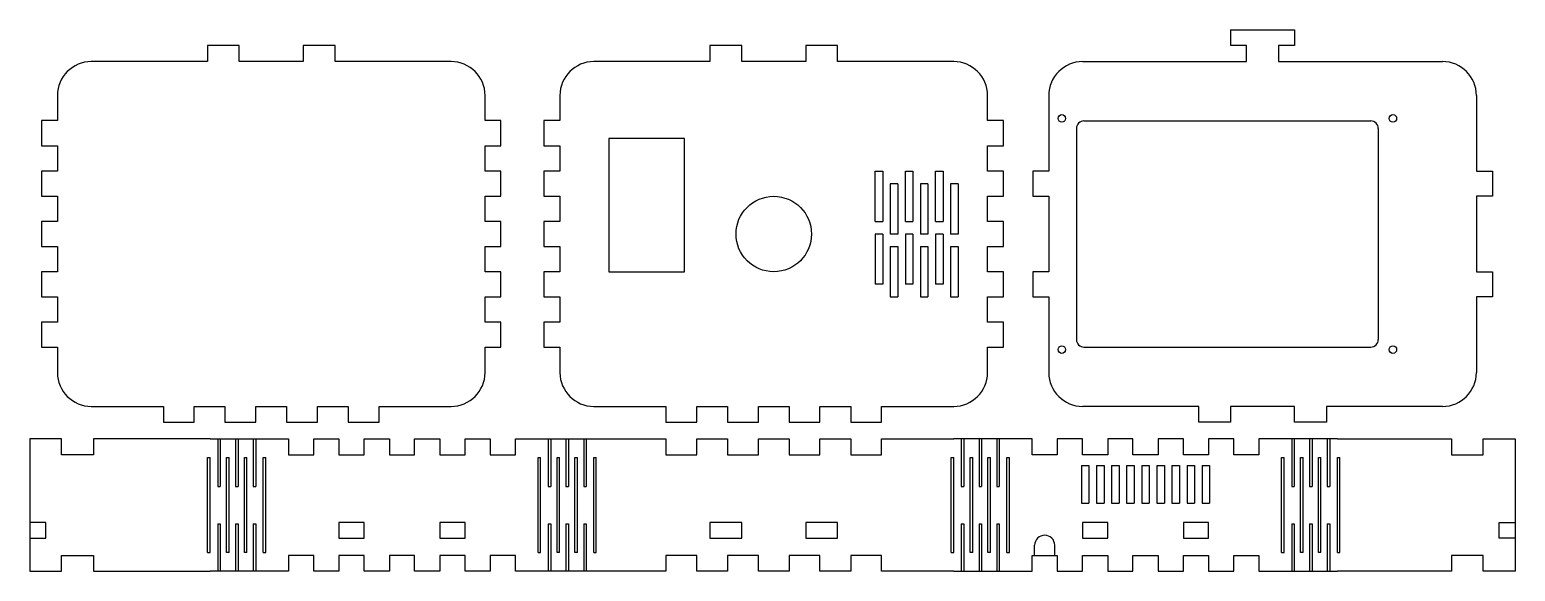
# Model space of a CAD drawing. Extents: x -11 to 284, y 106 to 213.
import ezdxf

# ---------------------------------------------------------------- set-up
doc = ezdxf.new("R2010")
doc.units = 0
doc.layers.get('0').update_dxf_attribs({"linetype": 'CONTINUOUS'})
doc.layers.add('Board', color=5, linetype='CONTINUOUS')
doc.layers.add('INK_EXT_XXXXXX', color=150, linetype='CONTINUOUS')

msp = doc.modelspace()

# ---------------------------------------------------------------- linework, layer by layer
at = {"linetype": 'Continuous'}
for p, q in [((227.58, 213.48), (227.58, 210.31)), ((227.58, 213.48), (240.28, 213.48)), ((240.28, 213.48), (240.28, 210.31)), ((230.76, 210.31), (227.58, 210.31)), ((230.76, 207.13), (230.76, 210.31)), ((237.11, 210.31), (237.11, 207.13)), ((240.28, 210.31), (237.11, 210.31)), ((198.16, 207.13), (230.76, 207.13)), ((237.11, 207.13), (269.7, 207.13)), ((191.43, 200.4), (191.43, 185.37)), ((276.43, 200.4), (276.43, 185.37)), ((191.43, 185.37), (188.26, 185.37)), ((188.26, 185.37), (188.26, 180.36)), ((276.43, 185.37), (279.6, 185.37)), ((279.6, 185.37), (279.6, 180.36)), ((188.26, 180.36), (191.43, 180.36)), ((191.43, 180.36), (191.43, 165.33)), ((279.6, 180.36), (276.43, 180.36)), ((276.43, 180.36), (276.43, 165.33)), ((191.43, 165.33), (188.26, 165.33)), ((188.26, 165.33), (188.26, 160.32)), ((276.43, 165.33), (279.6, 165.33)), ((279.6, 165.33), (279.6, 160.32)), ((188.26, 160.32), (191.43, 160.32)), ((191.43, 160.32), (191.43, 145.28)), ((279.6, 160.32), (276.43, 160.32)), ((276.43, 160.32), (276.43, 150.3)), ((276.43, 150.3), (276.43, 145.28)), ((188.62, 108.92), (188.62, 110.92)), ((192.62, 108.92), (192.62, 110.92))]:
    msp.add_line(p, q, dxfattribs=at)
for points in [[(72.63, 207.13), (49.57, 207.13), (49.57, 210.31), (43.22, 210.31), (43.22, 207.13), (30.52, 207.13), (30.52, 210.31), (24.17, 210.31), (24.17, 207.13), (1.1, 207.13), (1.1, 207.13)], [(172.53, 207.13), (149.46, 207.13), (149.46, 210.31), (143.11, 210.31), (143.11, 207.13), (130.41, 207.13), (130.41, 210.31), (124.06, 210.31), (124.06, 207.13), (100.99, 207.13), (100.99, 207.13)], [(-5.63, 200.4), (-5.63, 195.39), (-8.81, 195.39), (-8.81, 190.38), (-5.63, 190.38), (-5.63, 185.37), (-8.81, 185.37), (-8.81, 180.36), (-5.63, 180.36), (-5.63, 175.35), (-8.81, 175.35), (-8.81, 170.34), (-5.63, 170.34), (-5.63, 165.33), (-8.81, 165.33), (-8.81, 160.32), (-5.63, 160.32), (-5.63, 155.31), (-8.81, 155.31), (-8.81, 150.3), (-5.63, 150.3), (-5.63, 145.28)], [(79.37, 145.28), (79.37, 150.3), (82.54, 150.3), (82.54, 155.31), (79.37, 155.31), (79.37, 160.32), (82.54, 160.32), (82.54, 165.33), (79.37, 165.33), (79.37, 170.34), (82.54, 170.34), (82.54, 175.35), (79.37, 175.35), (79.37, 180.36), (82.54, 180.36), (82.54, 185.37), (79.37, 185.37), (79.37, 190.38), (82.54, 190.38), (82.54, 195.39), (79.37, 195.39), (79.37, 200.4)], [(94.26, 200.4), (94.26, 195.39), (91.09, 195.39), (91.09, 190.38), (94.26, 190.38), (94.26, 185.37), (91.09, 185.37), (91.09, 180.36), (94.26, 180.36), (94.26, 175.35), (91.09, 175.35), (91.09, 170.34), (94.26, 170.34), (94.26, 165.33), (91.09, 165.33), (91.09, 160.32), (94.26, 160.32), (94.26, 155.31), (91.09, 155.31), (91.09, 150.3), (94.26, 150.3), (94.26, 145.28)], [(179.26, 145.28), (179.26, 150.3), (182.44, 150.3), (182.44, 155.31), (179.26, 155.31), (179.26, 160.32), (182.44, 160.32), (182.44, 165.33), (179.26, 165.33), (179.26, 170.34), (182.44, 170.34), (182.44, 175.35), (179.26, 175.35), (179.26, 180.36), (182.44, 180.36), (182.44, 185.37), (179.26, 185.37), (179.26, 190.38), (182.44, 190.38), (182.44, 195.39), (179.26, 195.39), (179.26, 200.4)], [(1.1, 138.55), (15.43, 138.55), (15.43, 135.38), (21.56, 135.38), (21.56, 138.55), (27.68, 138.55), (27.68, 135.38), (33.8, 135.38), (33.8, 138.55), (39.93, 138.55), (39.93, 135.38), (46.05, 135.38), (46.05, 138.55), (52.18, 138.55), (52.18, 135.38), (58.3, 135.38), (58.3, 138.55), (72.63, 138.55), (72.63, 138.55)], [(100.99, 138.55), (115.33, 138.55), (115.33, 135.38), (121.45, 135.38), (121.45, 138.55), (127.58, 138.55), (127.58, 135.38), (133.7, 135.38), (133.7, 138.55), (139.82, 138.55), (139.82, 135.38), (145.95, 135.38), (145.95, 138.55), (152.07, 138.55), (152.07, 135.38), (158.2, 135.38), (158.2, 138.55), (172.53, 138.55), (172.53, 138.55)], [(269.7, 138.55), (246.63, 138.55), (246.63, 135.38), (240.28, 135.38), (240.28, 138.55), (227.58, 138.55), (227.58, 135.38), (221.23, 135.38), (221.23, 138.55), (198.16, 138.55), (198.16, 138.55)], [(24.73, 132.09), (1.56, 132.09), (1.56, 128.92), (-4.79, 128.92), (-4.79, 132.09), (-11.14, 132.09), (-11.14, 105.74), (-4.79, 105.74), (-4.79, 108.92), (1.56, 108.92), (1.56, 105.74), (24.73, 105.74)], [(24.73, 132.09), (35.3, 132.09)], [(26.24, 132.09), (26.24, 122.63)], [(26.74, 132.09), (26.74, 122.63)], [(29.77, 132.09), (29.77, 122.63)], [(30.27, 132.09), (30.27, 122.63)], [(33.29, 132.09), (33.29, 122.63)], [(33.79, 132.09), (33.79, 122.63)], [(35.3, 132.09), (40.31, 132.09), (40.31, 128.92), (45.32, 128.92), (45.32, 132.09), (50.33, 132.09), (50.33, 128.92), (55.35, 128.92), (55.35, 132.09), (60.36, 132.09), (60.36, 128.92), (65.37, 128.92), (65.37, 132.09), (70.38, 132.09), (70.38, 128.92), (75.39, 128.92), (75.39, 132.09), (80.4, 132.09), (80.4, 128.92), (85.41, 128.92), (85.41, 132.09), (90.42, 132.09)], [(90.42, 132.09), (100.99, 132.09)], [(91.93, 132.09), (91.93, 122.63)], [(92.43, 132.09), (92.43, 122.63)], [(95.46, 132.09), (95.46, 122.63)], [(95.96, 132.09), (95.96, 122.63)], [(98.98, 132.09), (98.98, 122.63)], [(99.48, 132.09), (99.48, 122.63)], [(100.99, 132.09), (115.33, 132.09), (115.33, 128.92), (121.45, 128.92), (121.45, 132.09), (127.58, 132.09), (127.58, 128.92), (133.7, 128.92), (133.7, 132.09), (139.82, 132.09), (139.82, 128.92), (145.95, 128.92), (145.95, 132.09), (152.07, 132.09), (152.07, 128.92), (158.2, 128.92), (158.2, 132.09), (172.53, 132.09), (172.53, 132.09)], [(183.1, 132.09), (172.53, 132.09)], [(174.04, 132.09), (174.04, 122.63)], [(174.54, 132.09), (174.54, 122.63)], [(177.57, 132.09), (177.57, 122.63)], [(178.07, 132.09), (178.07, 122.63)], [(181.09, 132.09), (181.09, 122.63)], [(181.59, 132.09), (181.59, 122.63)], [(238.22, 132.09), (233.21, 132.09), (233.21, 128.92), (228.2, 128.92), (228.2, 132.09), (223.19, 132.09), (223.19, 128.92), (218.18, 128.92), (218.18, 132.09), (213.17, 132.09), (213.17, 128.92), (208.16, 128.92), (208.16, 132.09), (203.15, 132.09), (203.15, 128.92), (198.14, 128.92), (198.14, 132.09), (193.13, 132.09), (193.13, 128.92), (188.12, 128.92), (188.12, 132.09), (183.1, 132.09)], [(248.8, 132.09), (238.22, 132.09)], [(239.73, 132.09), (239.73, 122.63)], [(240.23, 132.09), (240.23, 122.63)], [(243.26, 132.09), (243.26, 122.63)], [(243.76, 132.09), (243.76, 122.63)], [(246.78, 132.09), (246.78, 122.63)], [(247.28, 132.09), (247.28, 122.63)], [(248.8, 132.09), (271.46, 132.09), (271.46, 128.92), (277.81, 128.92), (277.81, 132.09), (284.16, 132.09), (284.16, 105.74), (277.81, 105.74), (277.81, 108.92), (271.46, 108.92), (271.46, 105.74), (248.8, 105.74)], [(24.23, 109.46), (24.23, 128.38)], [(24.73, 109.46), (24.73, 128.38)], [(28, 109.46), (28, 128.38)], [(28.5, 109.46), (28.5, 128.38)], [(31.53, 109.46), (31.53, 128.38)], [(32.03, 109.46), (32.03, 128.38)], [(35.3, 109.46), (35.3, 128.38)], [(35.8, 109.46), (35.8, 128.38)], [(89.92, 109.46), (89.92, 128.38)], [(90.42, 109.46), (90.42, 128.38)], [(93.69, 109.46), (93.69, 128.38)], [(94.19, 109.46), (94.19, 128.38)], [(97.22, 109.46), (97.22, 128.38)], [(97.72, 109.46), (97.72, 128.38)], [(100.99, 109.46), (100.99, 128.38)], [(101.49, 109.46), (101.49, 128.38)], [(172.03, 109.46), (172.03, 128.38)], [(172.53, 109.46), (172.53, 128.38)], [(175.81, 109.46), (175.81, 128.38)], [(176.31, 109.46), (176.31, 128.38)], [(179.33, 109.46), (179.33, 128.38)], [(179.83, 109.46), (179.83, 128.38)], [(183.1, 109.46), (183.1, 128.38)], [(183.6, 109.46), (183.6, 128.38)], [(237.72, 109.46), (237.72, 128.38)], [(238.22, 109.46), (238.22, 128.38)], [(241.5, 109.46), (241.5, 128.38)], [(242, 109.46), (242, 128.38)], [(245.02, 109.46), (245.02, 128.38)], [(245.52, 109.46), (245.52, 128.38)], [(248.8, 109.46), (248.8, 128.38)], [(249.3, 109.46), (249.3, 128.38)], [(26.24, 115.2), (26.24, 105.74)], [(26.74, 115.2), (26.74, 105.74)], [(29.77, 115.2), (29.77, 105.74)], [(30.27, 115.2), (30.27, 105.74)], [(33.29, 115.2), (33.29, 105.74)], [(33.79, 115.2), (33.79, 105.74)], [(91.93, 115.2), (91.93, 105.74)], [(92.43, 115.2), (92.43, 105.74)], [(95.46, 115.2), (95.46, 105.74)], [(95.96, 115.2), (95.96, 105.74)], [(98.98, 115.2), (98.98, 105.74)], [(99.48, 115.2), (99.48, 105.74)], [(174.04, 115.2), (174.04, 105.74)], [(174.54, 115.2), (174.54, 105.74)], [(177.57, 115.2), (177.57, 105.74)], [(178.07, 115.2), (178.07, 105.74)], [(181.09, 115.2), (181.09, 105.74)], [(181.59, 115.2), (181.59, 105.74)], [(239.73, 115.2), (239.73, 105.74)], [(240.23, 115.2), (240.23, 105.74)], [(243.26, 115.2), (243.26, 105.74)], [(243.76, 115.2), (243.76, 105.74)], [(246.78, 115.2), (246.78, 105.74)], [(247.28, 115.2), (247.28, 105.74)], [(90.42, 105.74), (85.41, 105.74), (85.41, 108.92), (80.4, 108.92), (80.4, 105.74), (75.39, 105.74), (75.39, 108.92), (70.38, 108.92), (70.38, 105.74), (65.37, 105.74), (65.37, 108.92), (60.36, 108.92), (60.36, 105.74), (55.35, 105.74), (55.35, 108.92), (50.33, 108.92), (50.33, 105.74), (45.32, 105.74), (45.32, 108.92), (40.31, 108.92), (40.31, 105.74), (35.3, 105.74)], [(172.53, 105.74), (158.2, 105.74), (158.2, 108.92), (152.07, 108.92), (152.07, 105.74), (145.95, 105.74), (145.95, 108.92), (139.82, 108.92), (139.82, 105.74), (133.7, 105.74), (133.7, 108.92), (127.58, 108.92), (127.58, 105.74), (121.45, 105.74), (121.45, 108.92), (115.33, 108.92), (115.33, 105.74), (100.99, 105.74), (100.99, 105.74)], [(183.1, 105.74), (188.12, 105.74), (188.12, 108.92), (193.13, 108.92), (193.13, 105.74), (198.14, 105.74), (198.14, 108.92), (203.15, 108.92), (203.15, 105.74), (208.16, 105.74), (208.16, 108.92), (213.17, 108.92), (213.17, 105.74), (218.18, 105.74), (218.18, 108.92), (223.19, 108.92), (223.19, 105.74), (228.2, 105.74), (228.2, 108.92), (233.21, 108.92), (233.21, 105.74), (238.22, 105.74)], [(35.3, 105.74), (24.73, 105.74)], [(100.99, 105.74), (90.42, 105.74)], [(172.53, 105.74), (183.1, 105.74)], [(238.22, 105.74), (248.8, 105.74)]]:
    msp.add_lwpolyline(points)
msp.add_arc((190.62, 110.92), 2, 0, 180, dxfattribs=at)
for points in [[(1.1, 207.13), (-2.62, 207.13), (-5.63, 204.12), (-5.63, 200.4)], [(79.37, 200.4), (79.37, 204.12), (76.35, 207.13), (72.63, 207.13)], [(100.99, 207.13), (97.28, 207.13), (94.26, 204.12), (94.26, 200.4)], [(179.26, 200.4), (179.26, 204.12), (176.25, 207.13), (172.53, 207.13)], [(198.16, 207.13), (194.44, 207.13), (191.43, 204.12), (191.43, 200.4)], [(276.43, 200.4), (276.43, 204.12), (273.42, 207.13), (269.7, 207.13)], [(-5.63, 145.28), (-5.63, 141.57), (-2.62, 138.55), (1.1, 138.55)], [(72.63, 138.55), (76.35, 138.55), (79.37, 141.57), (79.37, 145.28)], [(94.26, 145.28), (94.26, 141.57), (97.28, 138.55), (100.99, 138.55)], [(172.53, 138.55), (176.25, 138.55), (179.26, 141.57), (179.26, 145.28)], [(191.43, 145.28), (191.43, 141.57), (194.44, 138.55), (198.16, 138.55)], [(269.7, 138.55), (273.42, 138.55), (276.43, 141.57), (276.43, 145.28)]]:
    msp.add_open_spline(points, degree=3)
at = {"layer": 'Board'}
for p, q in [((198.43, 195.34), (255.43, 195.34)), ((196.93, 193.84), (196.93, 151.84)), ((256.93, 193.84), (256.93, 151.84)), ((198.43, 150.34), (255.43, 150.34))]:
    msp.add_line(p, q, dxfattribs=at)
at = {"layer": 'Board', "linetype": 'Continuous'}
for p, q in [((156.92, 175.34), (156.92, 185.34)), ((156.92, 185.34), (158.42, 185.34)), ((158.42, 185.34), (158.42, 175.34)), ((162.92, 175.34), (162.92, 185.34)), ((162.92, 185.34), (164.42, 185.34)), ((164.42, 185.34), (164.42, 175.34)), ((168.92, 175.34), (168.92, 185.34)), ((168.92, 185.34), (170.42, 185.34)), ((170.42, 185.34), (170.42, 175.34)), ((161.42, 182.84), (159.92, 182.84)), ((159.92, 182.84), (159.92, 172.84)), ((161.42, 182.84), (161.42, 172.84)), ((165.92, 182.84), (165.92, 172.84)), ((167.42, 182.84), (165.92, 182.84)), ((167.42, 182.84), (167.42, 172.84)), ((171.92, 182.84), (171.92, 172.84)), ((173.42, 182.84), (171.92, 182.84)), ((173.42, 182.84), (173.42, 172.84)), ((156.92, 175.34), (158.42, 175.34)), ((162.92, 175.34), (164.42, 175.34)), ((168.92, 175.34), (170.42, 175.34)), ((158.42, 172.84), (156.92, 172.84)), ((156.92, 172.84), (156.92, 162.84)), ((158.42, 172.84), (158.42, 162.84)), ((161.42, 172.84), (159.92, 172.84)), ((164.42, 172.84), (162.92, 172.84)), ((162.92, 172.84), (162.92, 162.84)), ((164.42, 172.84), (164.42, 162.84)), ((167.42, 172.84), (165.92, 172.84)), ((170.42, 172.84), (168.92, 172.84)), ((168.92, 172.84), (168.92, 162.84)), ((170.42, 172.84), (170.42, 162.84)), ((173.42, 172.84), (171.92, 172.84)), ((159.92, 170.34), (161.42, 170.34)), ((159.92, 170.34), (159.92, 160.34)), ((161.42, 170.34), (161.42, 160.34)), ((165.92, 170.34), (167.42, 170.34)), ((165.92, 170.34), (165.92, 160.34)), ((167.42, 170.34), (167.42, 160.34)), ((171.92, 170.34), (173.42, 170.34)), ((171.92, 170.34), (171.92, 160.34)), ((173.42, 170.34), (173.42, 160.34)), ((158.42, 162.84), (156.92, 162.84)), ((164.42, 162.84), (162.92, 162.84)), ((170.42, 162.84), (168.92, 162.84)), ((159.92, 160.34), (161.42, 160.34)), ((165.92, 160.34), (167.42, 160.34)), ((171.92, 160.34), (173.42, 160.34)), ((197.91, 126.8), (197.91, 119.3)), ((197.91, 126.8), (199.41, 126.8)), ((199.41, 126.8), (199.41, 119.3)), ((200.91, 126.8), (200.91, 119.3)), ((200.91, 126.8), (202.41, 126.8)), ((202.41, 126.8), (202.41, 119.3)), ((203.91, 126.8), (203.91, 119.3)), ((203.91, 126.8), (205.41, 126.8)), ((205.41, 126.8), (205.41, 119.3)), ((206.91, 126.8), (206.91, 119.3)), ((206.91, 126.8), (208.41, 126.8)), ((208.41, 126.8), (208.41, 119.3)), ((209.91, 126.8), (209.91, 119.3)), ((209.91, 126.8), (211.41, 126.8)), ((211.41, 126.8), (211.41, 119.3)), ((212.91, 126.8), (212.91, 119.3)), ((212.91, 126.8), (214.41, 126.8)), ((214.41, 126.8), (214.41, 119.3)), ((215.91, 126.8), (215.91, 119.3)), ((215.91, 126.8), (217.41, 126.8)), ((217.41, 126.8), (217.41, 119.3)), ((218.91, 126.8), (218.91, 119.3)), ((218.91, 126.8), (220.41, 126.8)), ((220.41, 126.8), (220.41, 119.3)), ((221.91, 126.8), (221.91, 119.3)), ((221.91, 126.8), (223.41, 126.8)), ((223.41, 126.8), (223.41, 119.3)), ((197.91, 119.3), (199.41, 119.3)), ((200.91, 119.3), (202.41, 119.3)), ((203.91, 119.3), (205.41, 119.3)), ((206.91, 119.3), (208.41, 119.3)), ((209.91, 119.3), (211.41, 119.3)), ((212.91, 119.3), (214.41, 119.3)), ((215.91, 119.3), (217.41, 119.3)), ((218.91, 119.3), (220.41, 119.3)), ((221.91, 119.3), (223.41, 119.3))]:
    msp.add_line(p, q, dxfattribs=at)
msp.add_lwpolyline([(104.01, 165.34), (119.01, 165.34), (119.01, 191.84), (104.01, 191.84)], close=True, dxfattribs=at)
at = {"layer": 'Board'}
for centre in [(194.03, 195.84), (259.83, 195.84), (194.03, 149.84), (259.83, 149.84)]:
    msp.add_circle(centre, 0.75, dxfattribs=at)
at = {"layer": 'Board', "linetype": 'Continuous'}
msp.add_circle((136.76, 172.84), 7.5, dxfattribs=at)
at = {"layer": 'Board'}
for centre, start, end in [((198.43, 193.84), 90, 180), ((255.43, 193.84), 0, 90), ((198.43, 151.84), 180, 270), ((255.43, 151.84), 270, 0)]:
    msp.add_arc(centre, 1.5, start, end, dxfattribs=at)
at = {"layer": 'INK_EXT_XXXXXX', "linetype": 'Continuous'}
for p, q in [((24.23, 128.38), (24.73, 128.38)), ((28, 128.38), (28.5, 128.38)), ((31.53, 128.38), (32.03, 128.38)), ((35.3, 128.38), (35.8, 128.38)), ((89.92, 128.38), (90.42, 128.38)), ((93.69, 128.38), (94.19, 128.38)), ((97.22, 128.38), (97.72, 128.38)), ((100.99, 128.38), (101.49, 128.38)), ((172.03, 128.38), (172.53, 128.38)), ((175.81, 128.38), (176.31, 128.38)), ((179.33, 128.38), (179.83, 128.38)), ((183.1, 128.38), (183.6, 128.38)), ((237.72, 128.38), (238.22, 128.38)), ((241.5, 128.38), (242, 128.38)), ((245.02, 128.38), (245.52, 128.38)), ((248.8, 128.38), (249.3, 128.38)), ((26.24, 122.63), (26.74, 122.63)), ((29.77, 122.63), (30.27, 122.63)), ((33.29, 122.63), (33.79, 122.63)), ((91.93, 122.63), (92.43, 122.63)), ((95.46, 122.63), (95.96, 122.63)), ((98.98, 122.63), (99.48, 122.63)), ((174.04, 122.63), (174.54, 122.63)), ((177.57, 122.63), (178.07, 122.63)), ((181.09, 122.63), (181.59, 122.63)), ((239.73, 122.63), (240.23, 122.63)), ((243.26, 122.63), (243.76, 122.63)), ((246.78, 122.63), (247.28, 122.63)), ((-7.96, 115.42), (-11.14, 115.42)), ((-7.96, 112.32), (-7.96, 115.42)), ((26.24, 115.2), (26.74, 115.2)), ((29.77, 115.2), (30.27, 115.2)), ((33.29, 115.2), (33.79, 115.2)), ((55.35, 115.42), (50.33, 115.42)), ((50.33, 115.42), (50.33, 112.32)), ((55.35, 112.32), (55.35, 115.42)), ((75.39, 115.42), (70.38, 115.42)), ((70.38, 115.42), (70.38, 112.32)), ((75.39, 112.32), (75.39, 115.42)), ((91.93, 115.2), (92.43, 115.2)), ((95.46, 115.2), (95.96, 115.2)), ((98.98, 115.2), (99.48, 115.2)), ((130.41, 115.42), (124.06, 115.42)), ((124.06, 115.42), (124.06, 112.32)), ((130.41, 112.32), (130.41, 115.42)), ((149.46, 115.42), (143.11, 115.42)), ((143.11, 115.42), (143.11, 112.32)), ((149.46, 112.32), (149.46, 115.42)), ((174.04, 115.2), (174.54, 115.2)), ((177.57, 115.2), (178.07, 115.2)), ((181.09, 115.2), (181.59, 115.2)), ((203.15, 115.42), (198.14, 115.42)), ((198.14, 115.42), (198.14, 112.32)), ((203.15, 112.32), (203.15, 115.42)), ((223.19, 115.42), (218.18, 115.42)), ((218.18, 115.42), (218.18, 112.32)), ((223.19, 112.32), (223.19, 115.42)), ((239.73, 115.2), (240.23, 115.2)), ((243.26, 115.2), (243.76, 115.2)), ((246.78, 115.2), (247.28, 115.2)), ((280.99, 115.42), (284.16, 115.42)), ((280.99, 112.32), (280.99, 115.42)), ((-11.14, 112.32), (-7.96, 112.32)), ((50.33, 112.32), (55.35, 112.32)), ((70.38, 112.32), (75.39, 112.32)), ((124.06, 112.32), (130.41, 112.32)), ((143.11, 112.32), (149.46, 112.32)), ((198.14, 112.32), (203.15, 112.32)), ((218.18, 112.32), (223.19, 112.32)), ((284.16, 112.32), (280.99, 112.32)), ((24.23, 109.46), (24.73, 109.46)), ((28.5, 109.46), (28, 109.46)), ((32.03, 109.46), (31.53, 109.46)), ((35.3, 109.46), (35.8, 109.46)), ((89.92, 109.46), (90.42, 109.46)), ((94.19, 109.46), (93.69, 109.46)), ((97.72, 109.46), (97.22, 109.46)), ((100.99, 109.46), (101.49, 109.46)), ((172.03, 109.46), (172.53, 109.46)), ((176.31, 109.46), (175.81, 109.46)), ((179.83, 109.46), (179.33, 109.46)), ((183.1, 109.46), (183.6, 109.46)), ((237.72, 109.46), (238.22, 109.46)), ((242, 109.46), (241.5, 109.46)), ((245.52, 109.46), (245.02, 109.46)), ((248.8, 109.46), (249.3, 109.46))]:
    msp.add_line(p, q, dxfattribs=at)

doc.saveas('drawing.dxf')
